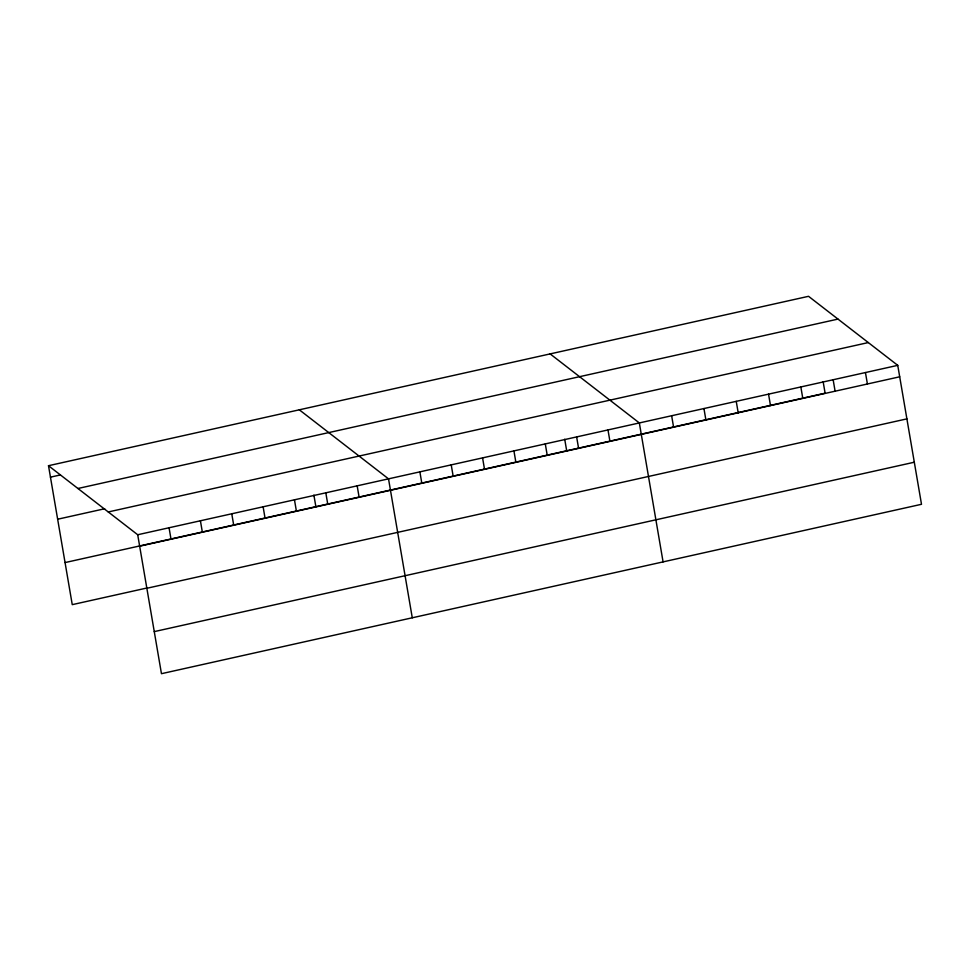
<?xml version="1.0" encoding="UTF-8"?>
<svg xmlns="http://www.w3.org/2000/svg" width="970" height="970" viewBox="0 0 970 970"><rect width="100%" height="100%" fill="white"/><g stroke="black" fill="none" stroke-linecap="round" stroke-linejoin="round"><path stroke-width="1.45" d="M48.5 465.709L808.543 296.311L897.747 365.35L921.5 504.291L161.456 673.689L137.704 534.749L48.5 465.709L72.253 604.649L146.349 588.135M50.452 477.155L60.431 474.936M77.939 488.492L837.983 319.094M57.642 519.229L104.675 508.753M108.264 511.966L868.308 342.568M137.704 534.749L897.747 365.35M65.063 562.576L825.106 393.177L823.13 381.61M139.656 546.195L899.711 376.796M146.858 588.269L906.901 418.87M154.266 631.615L914.31 462.217M550.135 353.904L639.339 422.944L663.08 561.885M299.318 409.813L388.521 478.853L412.274 617.793M865.446 372.553L867.41 383.987M833.145 379.743L835.097 391.189M800.844 386.945L802.796 398.391M768.543 394.147L770.495 405.593M736.242 401.35L738.194 412.796M703.941 408.54L705.893 419.986M671.64 415.742L673.592 427.188M607.984 429.928L609.936 441.374M576.629 436.924L578.593 448.37M564.71 439.216L566.686 450.771M545.285 443.908L547.238 455.354M513.93 450.892L515.882 462.338M482.575 457.888L484.527 469.334M451.22 464.872L453.184 476.318M419.877 471.856L421.829 483.303M357.166 485.837L359.13 497.283M325.811 492.821L327.775 504.267M313.892 495.112L315.868 506.679M294.468 499.817L296.42 511.263M263.112 506.801L265.065 518.247M231.757 513.785L233.721 525.231M200.414 520.781L202.366 532.215M169.059 527.765L171.011 539.211"/></g></svg>
